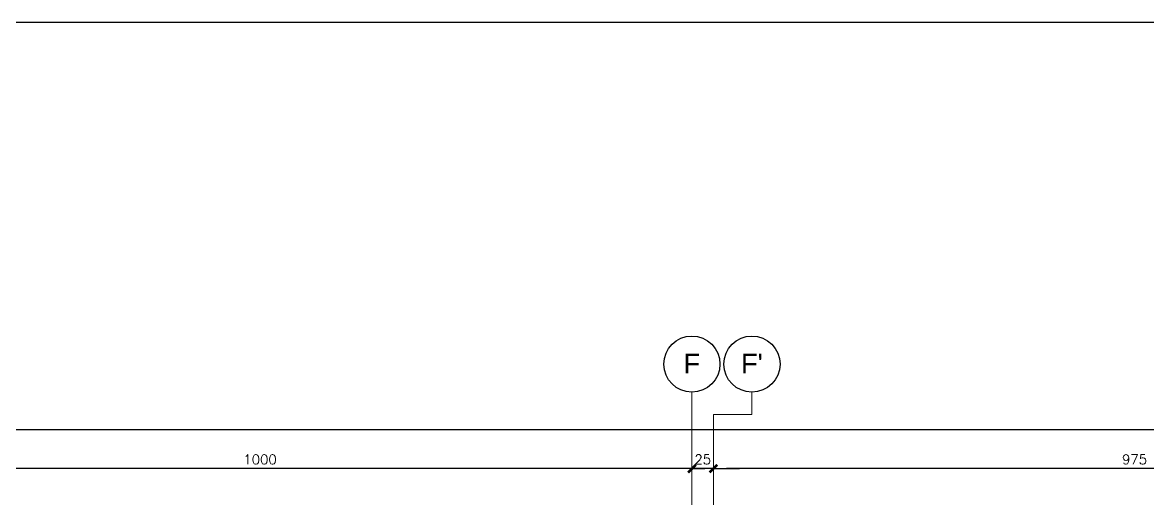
# Model space of a CAD drawing. Extents: x -58 to 5689, y 66 to 4123.
# Drawn here: x 612 to 1914, y 3572 to 4123 of the extents above; entities that cross this region are included whole.
import ezdxf
from ezdxf.xclip import XClip

# ---------------------------------------------------------------- set-up
doc = ezdxf.new("R2010")
doc.units = 0
doc.header["$LTSCALE"] = 30
doc.header["$MEASUREMENT"] = 0
doc.header["$XCLIPFRAME"] = 0
doc.layers.get('0').update_dxf_attribs({"linetype": 'CONTINUOUS'})
doc.layers.add("EJE3-3'$0$RLA-COTAS1", color=2, linetype='CONTINUOUS')
doc.layers.add('RLA-FORMATO', color=7, linetype='CONTINUOUS')
doc.layers.add("EJE3-3'$0$RLA-EJE", color=3, linetype='CONTINUOUS', lineweight=25)
doc.layers.add("EJE3-3'$0$RLA-EJES", color=1, linetype='CONTINUOUS', lineweight=9)
doc.styles.add("EJE3-3'$0$Arial_1", font='arial.ttf', dxfattribs={"height": 22.5})
doc.styles.add("EJE3-3'$0$RomanS", font='romans.shx', dxfattribs={"height": 11.25})
doc.dimstyles.new("EJE3-3'$0$ING-50", dxfattribs={"dimscale": 50, "dimtxt": 0.27, "dimasz": 0.3, "dimexe": 0, "dimexo": 0, "dimgap": 0.1, "dimtad": 1, "dimdec": 1, "dimzin": 12, "dimdsep": 46, "dimtxsty": "EJE3-3'$0$RomanS", "dimblk": "EJE3-3'$0$TICK1", "dimblk1": "EJE3-3'$0$TICK1", "dimblk2": "EJE3-3'$0$TICK1", "dimcen": 0.09, "dimclrd": 2, "dimclre": 1, "dimclrt": 3, "dimadec": 0, "dimazin": 0, "dimtfac": 1, "dimtdec": 0, "dimtix": 1, "dimtmove": 2, "dimatfit": 3, "dimldrblk": "EJE3-3'$0$TICK1", "dimfxl": 0, "dimfxlon": 1, "dimtolj": 1, "dimtzin": 0, "dimarcsym": 0})

# ---------------------------------------------------------------- blocks, each defined once
blk = doc.blocks.new("EJE3-3'$0$Grid - RLE-EJE-192293-EJE 3-3_")
at = {"layer": "EJE3-3'$0$RLA-EJE"}
blk.add_circle((-2350, 1495.5), 32.5, dxfattribs=at)
blk = doc.blocks.new("EJE3-3'$0$TICK1")
at = {"color": 2}
for points in [[(0, 0), (-1, 0)], [(0, 0), (1, 0)]]:
    blk.add_lwpolyline(points, dxfattribs=at)
at = {"color": 2, "const_width": 0.2}
blk.add_lwpolyline([(-0.3, -0.3), (0.3, 0.3)], dxfattribs=at)
blk = doc.blocks.new("EJE3-3'$0$DIMBLOCK1-EJE 3-3_")
at = {"layer": "EJE3-3'$0$RLA-COTAS1", "color": 2, "lineweight": -2, "transparency": 16777216}
blk.add_line((2590.5, 1419.5), (-2404.5, 1419.5), dxfattribs=at)
at = {"layer": "EJE3-3'$0$RLA-COTAS1", "color": 2, "lineweight": -2, "transparency": 16777216, "xscale": 15, "yscale": 15, "zscale": 15, "rotation": 180}
blk.add_blockref("EJE3-3'$0$TICK1", (-2419.5, 1419.5), dxfattribs=at)
at = {"layer": "EJE3-3'$0$RLA-COTAS1", "color": 2, "lineweight": -2, "transparency": 16777216, "xscale": 15, "yscale": 15, "zscale": 15}
blk.add_blockref("EJE3-3'$0$TICK1", (2605.5, 1419.5), dxfattribs=at)
at = {"layer": "EJE3-3'$0$RLA-COTAS1", "color": 3, "transparency": 16777216, "insert": (93, 1430.1), "char_height": 11.25, "attachment_point": 5, "style": "EJE3-3'$0$RomanS"}
blk.add_mtext('\\A1;5025', dxfattribs=at)
blk = doc.blocks.new("EJE3-3'$0$DIMBLOCK6-EJE 3-3_")
at = {"layer": "EJE3-3'$0$RLA-COTAS1", "color": 2, "lineweight": -2, "transparency": 16777216}
blk.add_line((-409.5, 1374.5), (-1354.5, 1374.5), dxfattribs=at)
at = {"layer": "EJE3-3'$0$RLA-COTAS1", "color": 2, "lineweight": -2, "transparency": 16777216, "xscale": 15, "yscale": 15, "zscale": 15, "rotation": 180}
blk.add_blockref("EJE3-3'$0$TICK1", (-1369.5, 1374.5), dxfattribs=at)
at = {"layer": "EJE3-3'$0$RLA-COTAS1", "color": 2, "lineweight": -2, "transparency": 16777216, "xscale": 15, "yscale": 15, "zscale": 15}
blk.add_blockref("EJE3-3'$0$TICK1", (-394.5, 1374.5), dxfattribs=at)
at = {"layer": "EJE3-3'$0$RLA-COTAS1", "color": 3, "transparency": 16777216, "insert": (-882, 1385.1), "char_height": 11.25, "attachment_point": 5, "style": "EJE3-3'$0$RomanS"}
blk.add_mtext('\\A1;975', dxfattribs=at)
blk = doc.blocks.new("EJE3-3'$0$DIMBLOCK7-EJE 3-3_")
at = {"layer": "EJE3-3'$0$RLA-COTAS1", "color": 2, "lineweight": -2, "transparency": 16777216}
for p, q in [((-1409.5, 1374.5), (-1424.5, 1374.5)), ((-1369.5, 1374.5), (-1394.5, 1374.5)), ((-1354.5, 1374.5), (-1339.5, 1374.5))]:
    blk.add_line(p, q, dxfattribs=at)
at = {"layer": "EJE3-3'$0$RLA-COTAS1", "color": 2, "lineweight": -2, "transparency": 16777216, "xscale": 15, "yscale": 15, "zscale": 15}
blk.add_blockref("EJE3-3'$0$TICK1", (-1394.5, 1374.5), dxfattribs=at)
at = {"layer": "EJE3-3'$0$RLA-COTAS1", "color": 2, "lineweight": -2, "transparency": 16777216, "xscale": 15, "yscale": 15, "zscale": 15, "rotation": 180}
blk.add_blockref("EJE3-3'$0$TICK1", (-1369.5, 1374.5), dxfattribs=at)
at = {"layer": "EJE3-3'$0$RLA-COTAS1", "color": 3, "transparency": 16777216, "insert": (-1382, 1385.1), "char_height": 11.25, "attachment_point": 5, "style": "EJE3-3'$0$RomanS"}
blk.add_mtext('\\A1;25', dxfattribs=at)
blk = doc.blocks.new("EJE3-3'$0$DIMBLOCK8-EJE 3-3_")
at = {"layer": "EJE3-3'$0$RLA-COTAS1", "color": 2, "lineweight": -2, "transparency": 16777216}
blk.add_line((-1409.5, 1374.5), (-2379.5, 1374.5), dxfattribs=at)
at = {"layer": "EJE3-3'$0$RLA-COTAS1", "color": 2, "lineweight": -2, "transparency": 16777216, "xscale": 15, "yscale": 15, "zscale": 15, "rotation": 180}
blk.add_blockref("EJE3-3'$0$TICK1", (-2394.5, 1374.5), dxfattribs=at)
at = {"layer": "EJE3-3'$0$RLA-COTAS1", "color": 2, "lineweight": -2, "transparency": 16777216, "xscale": 15, "yscale": 15, "zscale": 15}
blk.add_blockref("EJE3-3'$0$TICK1", (-1394.5, 1374.5), dxfattribs=at)
at = {"layer": "EJE3-3'$0$RLA-COTAS1", "color": 3, "transparency": 16777216, "insert": (-1894.5, 1385.1), "char_height": 11.25, "attachment_point": 5, "style": "EJE3-3'$0$RomanS"}
blk.add_mtext('\\A1;1000', dxfattribs=at)
blk = doc.blocks.new("EJE3-3'")
at = {"layer": "EJE3-3'$0$RLA-EJES"}
for p, q in [((-1394.52, -973.11), (-1394.52, 1463)), ((-1325.01, 1437.06), (-1325.01, 1463)), ((-1369.52, -973.11), (-1369.52, 1437.06)), ((-1369.52, 1437.06), (-1325.01, 1437.06))]:
    blk.add_line(p, q, dxfattribs=at)
at = {"layer": "EJE3-3'$0$RLA-EJE"}
for p in [(955.49, 0), (1025, 0)]:
    blk.add_blockref("EJE3-3'$0$Grid - RLE-EJE-192293-EJE 3-3_", p, dxfattribs=at)
at = {"layer": "EJE3-3'$0$RLA-EJE", "color": 5, "char_height": 22.5, "attachment_point": 2, "line_spacing_factor": 0.941778, "style": "EJE3-3'$0$Arial_1"}
for s, insert, width in [('F', (-1394.53, 1507.45), 22.8634), ("F'", (-1325.02, 1507.45), 30.0255)]:
    blk.add_mtext(s, dxfattribs=dict(at, insert=insert, width=width))
at = {"layer": "EJE3-3'$0$RLA-COTAS1"}
for base, p1, p2, picture, middle in [((-2419.52, 1419.51), (2605.48, 1414.51), (-2419.52, 1414.51), "EJE3-3'$0$DIMBLOCK1-EJE 3-3_", (92.98, 1430.14)), ((-2394.52, 1374.51), (-1394.52, 1369.51), (-2394.52, 1369.51), "EJE3-3'$0$DIMBLOCK8-EJE 3-3_", (-1894.52, 1385.14)), ((-1394.52, 1374.51), (-1369.52, 1369.51), (-1394.52, 1369.51), "EJE3-3'$0$DIMBLOCK7-EJE 3-3_", (-1382.02, 1385.14)), ((-1369.52, 1374.51), (-394.52, 1369.51), (-1369.52, 1369.51), "EJE3-3'$0$DIMBLOCK6-EJE 3-3_", (-882.02, 1385.14))]:
    dim = blk.add_linear_dim(base=base, p1=p1, p2=p2, dimstyle="EJE3-3'$0$ING-50", override={"dimexe": 0, "dimexo": 0, "dimdec": 1, "dimfxl": 0, "dimfxlon": 1}, dxfattribs=at)
    dim.commit()
    dim.dimension.update_dxf_attribs({"geometry": picture, "text_midpoint": middle})

msp = doc.modelspace()

# ---------------------------------------------------------------- linework, layer by layer
at = {"layer": 'RLA-FORMATO', "color": 6, "linetype": 'Continuous'}
msp.add_line((5686.9, 4123.1), (-58.1, 4123.1), dxfattribs=at)

# ---------------------------------------------------------------- block references
ref = msp.add_blockref("EJE3-3'", (2781.4, 2232.2))
XClip(ref).set_block_clipping_path([(-2788.1086663077, -1277.6573373718), (2905.5071213075, 1601.8318238069)])

doc.saveas('drawing.dxf')
